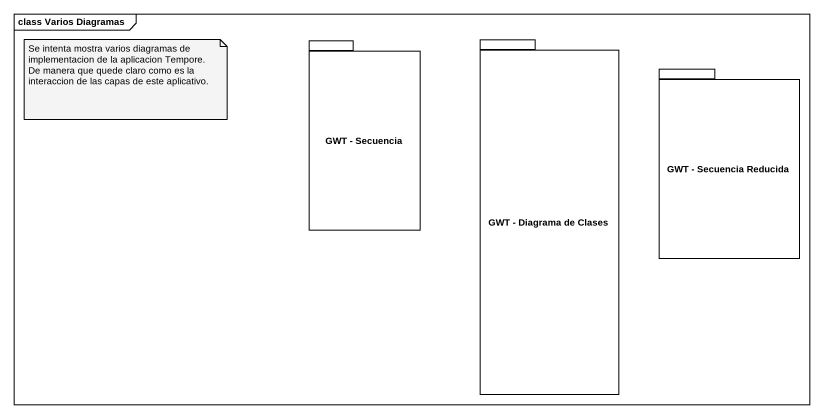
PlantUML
@startuml
mainframe class Varios Diagramas
package "GWT - Secuencia" as GWT_Secuencia {
}
package "GWT - Diagrama de Clases" as GWT_Diagrama_de_Clases {
}
package "GWT - Secuencia Reducida" as GWT_Secuencia_Reducida {
}
note as N1
  Se intenta mostra varios diagramas de implementacion de la aplicacion Tempore. De manera que quede claro como es la interaccion de las capas de este aplicativo.
end note
@enduml
